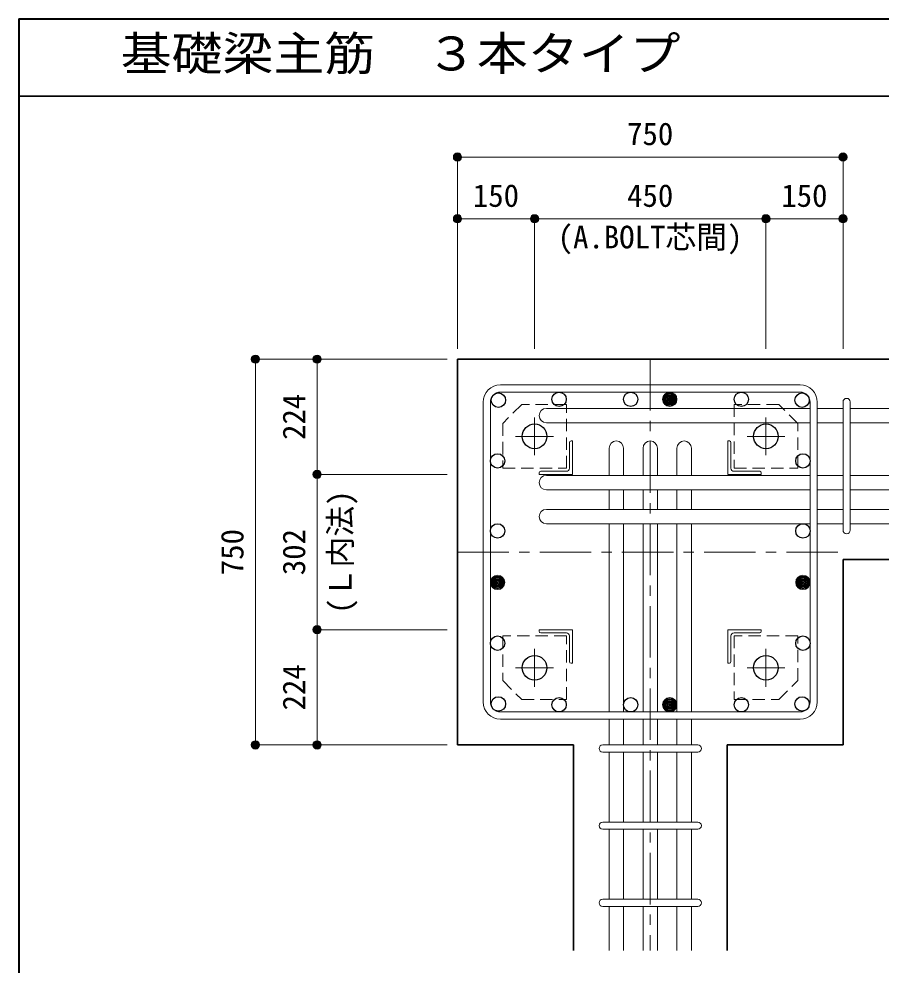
# Model space of a CAD drawing. Units: millimetres at full size, sheet at 1:20. Extents: x -3982 to 3969, y -2797 to 2801.
# Drawn here: x -3982 to -2305, y 961 to 2801 of the extents above; entities that cross this region are included whole.
import ezdxf
from ezdxf.enums import TextEntityAlignment as Align

# ---------------------------------------------------------------- set-up
doc = ezdxf.new("R2010")
doc.units = ezdxf.units.MM
doc.header["$LTSCALE"] = 20
doc.header["$PDMODE"] = 32
doc.header["$PDSIZE"] = 12
doc.linetypes.add('CHAIN1', pattern=[8, 5, -1, 1, -1])
doc.linetypes.add('DASHED1', pattern=[1.8, 1.2, -0.6])
for name, color, linetype, lineweight in [('6-1_躯体線', 2, 'Continuous', 35), ('6-2_A.Bolt_', 4, 'Continuous', 9), ('6-3_柱型主筋', 4, 'Continuous', 9), ('6-4_フープ', 7, 'Continuous', 18), ('6-5_梁主筋', 7, 'Continuous', 18), ('6-6_S.T.P.', 7, 'Continuous', 18), ('6-7_文字', 7, 'Continuous', 18), ('6-9', 4, 'DASHED1', 9), ('6-D_寸法', 4, 'Continuous', 9), ('F-0_枠', 6, 'Continuous', 40)]:
    doc.layers.add(name, color=color, linetype=linetype, lineweight=lineweight)
doc.styles.add('ＭＳ ゴシック', font='')
doc.styles.get('ＭＳ ゴシック').set_extended_font_data('MS Gothic')

msp = doc.modelspace()

# ---------------------------------------------------------------- linework, layer by layer
at = {"layer": '6-1_躯体線'}
for p, q in [((-3128.87, 1389.12), (-3128.87, 2139.12)), ((-1978.87, 2139.12), (-3128.87, 2139.12)), ((-2378.87, 1389.12), (-2378.87, 1749.62)), ((-1978.87, 1749.62), (-2378.87, 1749.62)), ((-2378.87, 1389.12), (-2604.37, 1389.12)), ((-2604.37, 989.12), (-2604.37, 1389.12))]:
    msp.add_line(p, q, dxfattribs=at)
msp.add_lwpolyline([(-2903.37, 989.12), (-2903.37, 1389.12), (-3128.87, 1389.12)], dxfattribs=at)
at = {"layer": '6-2_A.Bolt_', "linetype": 'CHAIN1'}
for p, q in [((-2978.87, 1952.42), (-2978.87, 2025.92)), ((-2528.87, 1952.42), (-2528.87, 2025.92)), ((-2942.17, 1989.12), (-3015.67, 1989.12)), ((-2565.57, 1989.12), (-2492.07, 1989.12)), ((-2978.87, 1575.82), (-2978.87, 1502.32)), ((-2528.87, 1575.82), (-2528.87, 1502.32)), ((-2942.17, 1539.12), (-3015.67, 1539.12)), ((-2565.57, 1539.12), (-2492.07, 1539.12))]:
    msp.add_line(p, q, dxfattribs=at)
at = {"layer": '6-2_A.Bolt_'}
for p, q in [((-2910.87, 1977.12), (-2910.87, 1927.12)), ((-2904.87, 1980.12), (-2907.87, 1980.12)), ((-2904.87, 1980.12), (-2904.87, 1915.12)), ((-2602.87, 1980.12), (-2602.87, 1915.12)), ((-2602.87, 1980.12), (-2599.87, 1980.12)), ((-2596.87, 1977.13), (-2596.87, 1927.12)), ((-2969.87, 1915.12), (-2969.87, 1918.12)), ((-2969.87, 1915.12), (-2904.87, 1915.12)), ((-2966.87, 1921.12), (-2916.87, 1921.12)), ((-2537.87, 1915.12), (-2602.87, 1915.12)), ((-2540.87, 1921.12), (-2590.87, 1921.12)), ((-2537.87, 1915.12), (-2537.87, 1918.12)), ((-2969.87, 1613.12), (-2904.87, 1613.12)), ((-2969.87, 1613.12), (-2969.87, 1610.12)), ((-2966.87, 1607.12), (-2916.87, 1607.12)), ((-2910.87, 1551.12), (-2910.87, 1601.12)), ((-2904.87, 1548.12), (-2904.87, 1613.12)), ((-2537.87, 1613.12), (-2602.87, 1613.12)), ((-2602.87, 1548.12), (-2602.87, 1613.12)), ((-2596.87, 1551.13), (-2596.87, 1601.12)), ((-2540.87, 1607.13), (-2590.87, 1607.13)), ((-2537.87, 1613.12), (-2537.87, 1610.12)), ((-2904.87, 1548.12), (-2907.87, 1548.12)), ((-2602.87, 1548.12), (-2599.87, 1548.12))]:
    msp.add_line(p, q, dxfattribs=at)
at = {"layer": '6-2_A.Bolt_', "color": 3, "lineweight": 25}
for centre in [(-2978.87, 1989.12), (-2528.87, 1989.12), (-2978.87, 1539.12), (-2528.87, 1539.12)]:
    msp.add_circle(centre, 24, dxfattribs=at)
at = {"layer": '6-2_A.Bolt_'}
for centre, radius, start, end in [((-2907.87, 1977.12), 3, 90, 180), ((-2599.87, 1977.13), 3, 0, 90), ((-2966.87, 1918.12), 3, 90, 180), ((-2916.87, 1927.12), 6, 270, 0), ((-2590.87, 1927.12), 6, 180, 270), ((-2540.87, 1918.12), 3, 0, 90), ((-2966.87, 1610.12), 3, 180, 270), ((-2916.87, 1601.12), 6, 0, 90), ((-2590.87, 1601.12), 6, 90, 180), ((-2540.87, 1610.12), 3, 270, 0), ((-2907.87, 1551.12), 3, 180, 270), ((-2599.87, 1551.13), 3, 270, 0)]:
    msp.add_arc(centre, radius, start, end, dxfattribs=at)
at = {"layer": '6-3_柱型主筋', "color": 3, "lineweight": 25}
for centre in [(-3049.26, 2059.51), (-3049.26, 2059.51), (-2931.1, 2061.12), (-2791.87, 2061.12), (-2576.63, 2061.12), (-2458.48, 2059.51), (-3050.87, 1941.36), (-2456.87, 1941.36), (-3050.87, 1805.12), (-2456.87, 1805.12), (-3050.87, 1586.89), (-2456.87, 1586.89), (-3049.26, 1468.74), (-2931.1, 1467.12), (-2791.87, 1467.12), (-2576.63, 1467.12), (-2458.48, 1468.74)]:
    msp.add_circle(centre, 14, dxfattribs=at)
at = {"layer": '6-3_柱型主筋'}
for centre, radius in [((-2715.87, 2061.12), 14), ((-2715.87, 2061.12), 12.5), ((-2715.87, 2061.12), 11), ((-2715.87, 2061.12), 9.5), ((-2715.87, 2061.12), 8), ((-2715.87, 2061.12), 6.5), ((-2715.87, 2061.12), 5), ((-2715.87, 2061.12), 3.5), ((-2715.87, 2061.12), 2), ((-2715.87, 2061.12), 0.5), ((-3050.87, 1705.05), 14), ((-3050.87, 1705.05), 12.5), ((-3050.87, 1705.05), 11), ((-3050.87, 1705.05), 9.5), ((-3050.87, 1705.05), 8), ((-3050.87, 1705.05), 6.5), ((-2456.87, 1705.05), 14), ((-2456.87, 1705.05), 12.5), ((-2456.87, 1705.05), 11), ((-2456.87, 1705.05), 9.5), ((-2456.87, 1705.05), 8), ((-2456.87, 1705.05), 6.5), ((-3050.87, 1705.05), 5), ((-3050.87, 1705.05), 3.5), ((-3050.87, 1705.05), 2), ((-3050.87, 1705.05), 0.5), ((-2456.87, 1705.05), 5), ((-2456.87, 1705.05), 3.5), ((-2456.87, 1705.05), 2), ((-2456.87, 1705.05), 0.5), ((-2715.87, 1467.12), 14), ((-2715.87, 1467.12), 12.5), ((-2715.87, 1467.12), 11), ((-2715.87, 1467.12), 9.5), ((-2715.87, 1467.12), 8), ((-2715.87, 1467.12), 6.5), ((-2715.87, 1467.12), 5), ((-2715.87, 1467.12), 3.5), ((-2715.87, 1467.12), 2), ((-2715.87, 1467.12), 0.5)]:
    msp.add_circle(centre, radius, dxfattribs=at)
at = {"layer": '6-4_フープ'}
for p, q in [((-2462.37, 2089.12), (-3045.37, 2089.12)), ((-2462.37, 2075.12), (-3045.37, 2075.12)), ((-3078.87, 1472.62), (-3078.87, 2055.62)), ((-3064.87, 1472.62), (-3064.87, 2055.62)), ((-2442.87, 1472.62), (-2442.87, 2055.62)), ((-2428.87, 1472.62), (-2428.87, 2055.62)), ((-2462.37, 1453.12), (-3045.37, 1453.12)), ((-2462.37, 1439.12), (-3045.37, 1439.12))]:
    msp.add_line(p, q, dxfattribs=at)
for centre, radius, start, end in [((-3045.37, 2055.62), 33.5, 90, 180), ((-2462.37, 2055.62), 33.5, 0, 90), ((-3045.37, 2055.62), 19.5, 90, 180), ((-2462.37, 2055.62), 19.5, 0, 90), ((-3045.37, 1472.62), 33.5, 180, 270), ((-3045.37, 1472.62), 19.5, 180, 270), ((-2462.37, 1472.62), 33.5, 270, 0), ((-2462.37, 1472.62), 19.5, 270, 0)]:
    msp.add_arc(centre, radius, start, end, dxfattribs=at)
at = {"layer": '6-5_梁主筋'}
for p, q in [((-2955.87, 2043.51), (-2442.87, 2043.51)), ((-2378.87, 2043.51), (-2428.87, 2043.51)), ((-2228.87, 2043.51), (-2364.87, 2043.51)), ((-2955.87, 2015.51), (-2442.87, 2015.51)), ((-2378.87, 2015.51), (-2428.87, 2015.51)), ((-2228.87, 2015.51), (-2364.87, 2015.51)), ((-2833.87, 1966.12), (-2833.87, 1913.12)), ((-2805.87, 1966.12), (-2805.87, 1913.12)), ((-2767.87, 1966.12), (-2767.87, 1913.12)), ((-2739.87, 1966.12), (-2739.87, 1913.12)), ((-2701.87, 1966.12), (-2701.87, 1913.12)), ((-2673.87, 1966.12), (-2673.87, 1913.12)), ((-2955.87, 1913.12), (-2442.87, 1913.12)), ((-2378.87, 1913.12), (-2428.87, 1913.12)), ((-2228.87, 1913.12), (-2364.87, 1913.12)), ((-2955.87, 1885.12), (-2442.87, 1885.12)), ((-2833.87, 1885.12), (-2833.87, 1847.12)), ((-2805.87, 1885.12), (-2805.87, 1847.12)), ((-2767.87, 1885.12), (-2767.87, 1847.12)), ((-2739.87, 1885.12), (-2739.87, 1847.12)), ((-2701.87, 1885.12), (-2701.87, 1847.12)), ((-2673.87, 1885.12), (-2673.87, 1847.12)), ((-2378.87, 1885.12), (-2428.87, 1885.12)), ((-2228.87, 1885.12), (-2364.87, 1885.12)), ((-2955.87, 1847.12), (-2442.87, 1847.12)), ((-2378.87, 1847.12), (-2428.87, 1847.12)), ((-2228.87, 1847.12), (-2364.87, 1847.12)), ((-2955.87, 1819.12), (-2442.87, 1819.12)), ((-2833.87, 1819.12), (-2833.87, 1453.12)), ((-2805.87, 1819.12), (-2805.87, 1453.12)), ((-2767.87, 1819.12), (-2767.87, 1453.12)), ((-2739.87, 1819.12), (-2739.87, 1453.12)), ((-2701.87, 1819.12), (-2701.87, 1453.12)), ((-2673.87, 1819.12), (-2673.87, 1453.12)), ((-2378.87, 1819.12), (-2428.87, 1819.12)), ((-2228.87, 1819.12), (-2364.87, 1819.12)), ((-2833.87, 1439.12), (-2833.87, 1389.12)), ((-2805.87, 1439.12), (-2805.87, 1389.12)), ((-2767.87, 1439.12), (-2767.87, 1389.12)), ((-2739.87, 1439.12), (-2739.87, 1389.12)), ((-2701.87, 1439.12), (-2701.87, 1389.12)), ((-2673.87, 1439.12), (-2673.87, 1389.12)), ((-2833.87, 1375.12), (-2833.87, 1239.12)), ((-2805.87, 1375.12), (-2805.87, 1239.12)), ((-2767.87, 1375.12), (-2767.87, 1239.12)), ((-2739.87, 1375.12), (-2739.87, 1239.12)), ((-2701.87, 1375.12), (-2701.87, 1239.12)), ((-2673.87, 1375.12), (-2673.87, 1239.12)), ((-2833.87, 1225.12), (-2833.87, 1089.12)), ((-2805.87, 1225.12), (-2805.87, 1089.12)), ((-2767.87, 1225.12), (-2767.87, 1089.12)), ((-2739.87, 1225.12), (-2739.87, 1089.12)), ((-2701.87, 1225.12), (-2701.87, 1089.12)), ((-2673.87, 1225.12), (-2673.87, 1089.12)), ((-2833.87, 1075.12), (-2833.87, 989.12)), ((-2805.87, 1075.12), (-2805.87, 989.12)), ((-2767.87, 1075.12), (-2767.87, 989.12)), ((-2739.87, 1075.12), (-2739.87, 989.12)), ((-2701.87, 1075.12), (-2701.87, 989.12)), ((-2673.87, 1075.12), (-2673.87, 989.12))]:
    msp.add_line(p, q, dxfattribs=at)
for centre, start, end in [((-2955.87, 2029.51), 90, 180), ((-2955.87, 2029.51), 180, 270), ((-2819.87, 1966.12), 90, 180), ((-2819.87, 1966.12), 0, 90), ((-2753.87, 1966.12), 90, 180), ((-2753.87, 1966.12), 0, 90), ((-2687.87, 1966.12), 90, 180), ((-2687.87, 1966.12), 0, 90), ((-2955.87, 1899.12), 90, 180), ((-2955.87, 1899.12), 180, 270), ((-2955.87, 1833.12), 90, 180), ((-2955.87, 1833.12), 180, 270)]:
    msp.add_arc(centre, 14, start, end, dxfattribs=at)
at = {"layer": '6-6_S.T.P.'}
for p, q in [((-2378.87, 1806.62), (-2378.87, 2055.62)), ((-2378.87, 1806.62), (-2378.87, 2055.62)), ((-2378.87, 1806.62), (-2378.87, 2055.62)), ((-2378.87, 1806.62), (-2378.87, 2055.62)), ((-2364.87, 1806.62), (-2364.87, 2055.62)), ((-2364.87, 1806.62), (-2364.87, 2055.62)), ((-2364.87, 1806.62), (-2364.87, 2055.62)), ((-2364.87, 1806.62), (-2364.87, 2055.62)), ((-2846.37, 1389.12), (-2661.37, 1389.12)), ((-2846.37, 1375.12), (-2661.37, 1375.12)), ((-2846.37, 1239.12), (-2661.37, 1239.12)), ((-2846.37, 1225.12), (-2661.37, 1225.12)), ((-2846.37, 1089.12), (-2661.37, 1089.12)), ((-2846.37, 1075.12), (-2661.37, 1075.12))]:
    msp.add_line(p, q, dxfattribs=at)
for centre, start, end in [((-2371.87, 2056.01), 0, 180), ((-2371.87, 2056.01), 0, 180), ((-2371.87, 2056.01), 0, 180), ((-2371.87, 2056.01), 0, 180), ((-2371.87, 1806.62), 180, 0), ((-2371.87, 1806.62), 180, 0), ((-2371.87, 1806.62), 180, 0), ((-2371.87, 1806.62), 180, 0), ((-2846.37, 1382.12), 90, 270), ((-2846.37, 1382.12), 90, 270), ((-2846.37, 1382.12), 90, 270), ((-2846.37, 1382.12), 90, 270), ((-2661.37, 1382.12), 270, 90), ((-2661.37, 1382.12), 270, 90), ((-2661.37, 1382.12), 270, 90), ((-2661.37, 1382.12), 270, 90), ((-2846.37, 1232.12), 90, 270), ((-2661.37, 1232.12), 270, 90), ((-2846.37, 1082.12), 90, 270), ((-2661.37, 1082.12), 270, 90)]:
    msp.add_arc(centre, 7, start, end, dxfattribs=at)
at = {"layer": '6-9'}
for points in [[(-3040.87, 1927.12), (-2916.87, 1927.12), (-2916.87, 2051.12), (-3003.87, 2051.12), (-3040.87, 2014.12)], [(-2590.87, 2051.12), (-2590.87, 1927.12), (-2466.87, 1927.12), (-2466.87, 2014.12), (-2503.87, 2051.12)], [(-2916.87, 1477.12), (-2916.87, 1601.12), (-3040.87, 1601.12), (-3040.87, 1514.12), (-3003.87, 1477.12)], [(-2466.87, 1601.12), (-2590.87, 1601.12), (-2590.87, 1477.12), (-2503.87, 1477.12), (-2466.87, 1514.12)]]:
    msp.add_lwpolyline(points, close=True, dxfattribs=at)
at = {"layer": '6-D_寸法'}
for p, q in [((-3128.87, 2532.15), (-2378.87, 2532.15)), ((-2378.87, 2532.15), (-2378.87, 2412.15)), ((-3128.87, 2412.15), (-2978.87, 2412.15)), ((-2978.87, 2412.15), (-2978.87, 2159.12)), ((-2978.87, 2412.15), (-2528.87, 2412.15)), ((-2528.87, 2412.15), (-2528.87, 2159.12)), ((-2528.87, 2412.15), (-2378.87, 2412.15)), ((-2378.87, 2412.15), (-2378.87, 2159.12)), ((-3521.89, 2139.12), (-3401.89, 2139.12)), ((-3521.89, 2139.12), (-3521.89, 1389.12)), ((-3401.89, 2139.12), (-3148.87, 2139.12)), ((-3401.89, 1915.12), (-3401.89, 2139.12)), ((-3401.89, 1915.12), (-3148.87, 1915.12)), ((-3401.89, 1613.12), (-3401.89, 1915.12)), ((-3401.89, 1613.12), (-3148.87, 1613.12)), ((-3401.89, 1389.12), (-3401.89, 1613.12))]:
    msp.add_line(p, q, dxfattribs=at)
at = {"layer": '6-D_寸法', "linetype": 'CHAIN1'}
for p, q in [((-2753.87, 2139.12), (-2753.87, 989.12)), ((-3128.87, 1764.12), (-2378.87, 1764.12))]:
    msp.add_line(p, q, dxfattribs=at)
at = {"layer": '6-D_寸法'}
for points in [[(-3128.87, 2532.15), (-3128.87, 2412.15), (-3128.87, 2159.12)], [(-3521.89, 1389.12), (-3401.89, 1389.12), (-3148.87, 1389.12)]]:
    msp.add_lwpolyline(points, dxfattribs=at)
for centre, radius in [((-3128.87, 2532.15), 8), ((-3128.87, 2532.15), 7.2), ((-2378.87, 2532.15), 8), ((-2378.87, 2532.15), 7.2), ((-3128.87, 2532.15), 6.4), ((-3128.87, 2532.15), 5.6), ((-3128.87, 2532.15), 4.8), ((-3128.87, 2532.15), 4), ((-3128.87, 2532.15), 3.2), ((-3128.87, 2532.15), 2.4), ((-3128.87, 2532.15), 1.6), ((-3128.87, 2532.15), 0.8), ((-2378.87, 2532.15), 6.4), ((-2378.87, 2532.15), 5.6), ((-2378.87, 2532.15), 4.8), ((-2378.87, 2532.15), 4), ((-2378.87, 2532.15), 3.2), ((-2378.87, 2532.15), 2.4), ((-2378.87, 2532.15), 1.6), ((-2378.87, 2532.15), 0.8), ((-3128.87, 2412.15), 8), ((-3128.87, 2412.15), 7.2), ((-3128.87, 2412.15), 6.4), ((-3128.87, 2412.15), 5.6), ((-3128.87, 2412.15), 4.8), ((-3128.87, 2412.15), 4), ((-3128.87, 2412.15), 3.2), ((-3128.87, 2412.15), 2.4), ((-3128.87, 2412.15), 1.6), ((-3128.87, 2412.15), 0.8), ((-2978.87, 2412.15), 8), ((-2978.87, 2412.15), 7.2), ((-2978.87, 2412.15), 6.4), ((-2978.87, 2412.15), 5.6), ((-2978.87, 2412.15), 4.8), ((-2978.87, 2412.15), 4), ((-2978.87, 2412.15), 3.2), ((-2978.87, 2412.15), 2.4), ((-2978.87, 2412.15), 1.6), ((-2978.87, 2412.15), 0.8), ((-2528.87, 2412.15), 8), ((-2528.87, 2412.15), 7.2), ((-2528.87, 2412.15), 6.4), ((-2528.87, 2412.15), 5.6), ((-2528.87, 2412.15), 4.8), ((-2528.87, 2412.15), 4), ((-2528.87, 2412.15), 3.2), ((-2528.87, 2412.15), 2.4), ((-2528.87, 2412.15), 1.6), ((-2528.87, 2412.15), 0.8), ((-2378.87, 2412.15), 8), ((-2378.87, 2412.15), 7.2), ((-2378.87, 2412.15), 6.4), ((-2378.87, 2412.15), 5.6), ((-2378.87, 2412.15), 4.8), ((-2378.87, 2412.15), 4), ((-2378.87, 2412.15), 3.2), ((-2378.87, 2412.15), 2.4), ((-2378.87, 2412.15), 1.6), ((-2378.87, 2412.15), 0.8), ((-3521.89, 2139.12), 8), ((-3521.89, 2139.12), 7.2), ((-3521.89, 2139.12), 6.4), ((-3521.89, 2139.12), 5.6), ((-3521.89, 2139.12), 4.8), ((-3521.89, 2139.12), 4), ((-3521.89, 2139.12), 3.2), ((-3521.89, 2139.12), 2.4), ((-3521.89, 2139.12), 1.6), ((-3521.89, 2139.12), 0.8), ((-3401.89, 2139.12), 8), ((-3401.89, 2139.12), 7.2), ((-3401.89, 2139.12), 6.4), ((-3401.89, 2139.12), 5.6), ((-3401.89, 2139.12), 4.8), ((-3401.89, 2139.12), 4), ((-3401.89, 2139.12), 3.2), ((-3401.89, 2139.12), 2.4), ((-3401.89, 2139.12), 1.6), ((-3401.89, 2139.12), 0.8), ((-3401.89, 1915.12), 8), ((-3401.89, 1915.12), 7.2), ((-3401.89, 1915.12), 6.4), ((-3401.89, 1915.12), 5.6), ((-3401.89, 1915.12), 4.8), ((-3401.89, 1915.12), 4), ((-3401.89, 1915.12), 3.2), ((-3401.89, 1915.12), 2.4), ((-3401.89, 1915.12), 1.6), ((-3401.89, 1915.12), 0.8), ((-3401.89, 1613.12), 8), ((-3401.89, 1613.12), 7.2), ((-3401.89, 1613.12), 6.4), ((-3401.89, 1613.12), 5.6), ((-3401.89, 1613.12), 4.8), ((-3401.89, 1613.12), 4), ((-3401.89, 1613.12), 3.2), ((-3401.89, 1613.12), 2.4), ((-3401.89, 1613.12), 1.6), ((-3401.89, 1613.12), 0.8), ((-3521.89, 1389.12), 8), ((-3521.89, 1389.12), 7.2), ((-3521.89, 1389.12), 6.4), ((-3521.89, 1389.12), 5.6), ((-3521.89, 1389.12), 4.8), ((-3521.89, 1389.12), 4), ((-3521.89, 1389.12), 3.2), ((-3521.89, 1389.12), 2.4), ((-3521.89, 1389.12), 1.6), ((-3521.89, 1389.12), 0.8), ((-3401.89, 1389.12), 8), ((-3401.89, 1389.12), 7.2), ((-3401.89, 1389.12), 6.4), ((-3401.89, 1389.12), 5.6), ((-3401.89, 1389.12), 4.8), ((-3401.89, 1389.12), 4), ((-3401.89, 1389.12), 3.2), ((-3401.89, 1389.12), 2.4), ((-3401.89, 1389.12), 1.6), ((-3401.89, 1389.12), 0.8)]:
    msp.add_circle(centre, radius, dxfattribs=at)
at = {"layer": '6-D_寸法', "color": 7}
for p in [(-3128.87, 2532.15), (-2378.87, 2532.15), (-3128.87, 2412.15), (-2978.87, 2412.15), (-2528.87, 2412.15), (-2378.87, 2412.15), (-3521.89, 2139.12), (-3401.89, 2139.12), (-3401.89, 1915.12), (-3401.89, 1613.12), (-3521.89, 1389.12), (-3401.89, 1389.12)]:
    msp.add_point(p, dxfattribs=at)
at = {"layer": 'F-0_枠'}
for q in [(3969.4, 2800.77), (-3981.92, -2796.83)]:
    msp.add_line((-3981.92, 2800.77), q, dxfattribs=at)
at = {"layer": 'F-0_枠', "color": 2, "lineweight": 35}
msp.add_line((-3981.92, 2650.77), (2482.4, 2650.77), dxfattribs=at)

# ---------------------------------------------------------------- texts
at = {"layer": '6-7_文字', "color": 2, "style": 'ＭＳ ゴシック', "width": 1.1}
msp.add_text('\u3000\u3000基礎梁主筋\u3000３本タイプ', height=65.98, dxfattribs=at).set_placement((-3981.92, 2680.77), align=Align.BOTTOM_LEFT)
at = {"layer": '6-D_寸法', "style": 'ＭＳ ゴシック'}
for s, p in [('750', (-2798.87, 2542.15)), ('150', (-3098.87, 2422.15)), ('450', (-2798.87, 2422.15)), ('150', (-2498.87, 2422.15)), ('(A.BOLT芯間)', (-2933.87, 2341.42))]:
    msp.add_text(s, height=43.99, dxfattribs=at).set_placement(p, align=Align.BOTTOM_LEFT)
for s, p in [('224', (-3411.89, 1982.12)), ('(Ｌ内法)', (-3321.68, 1644.12)), ('750', (-3531.89, 1719.12)), ('302', (-3411.89, 1719.12)), ('224', (-3411.89, 1456.12))]:
    msp.add_text(s, height=43.99, rotation=90, dxfattribs=at).set_placement(p, align=Align.BOTTOM_LEFT)

doc.saveas('drawing.dxf')
